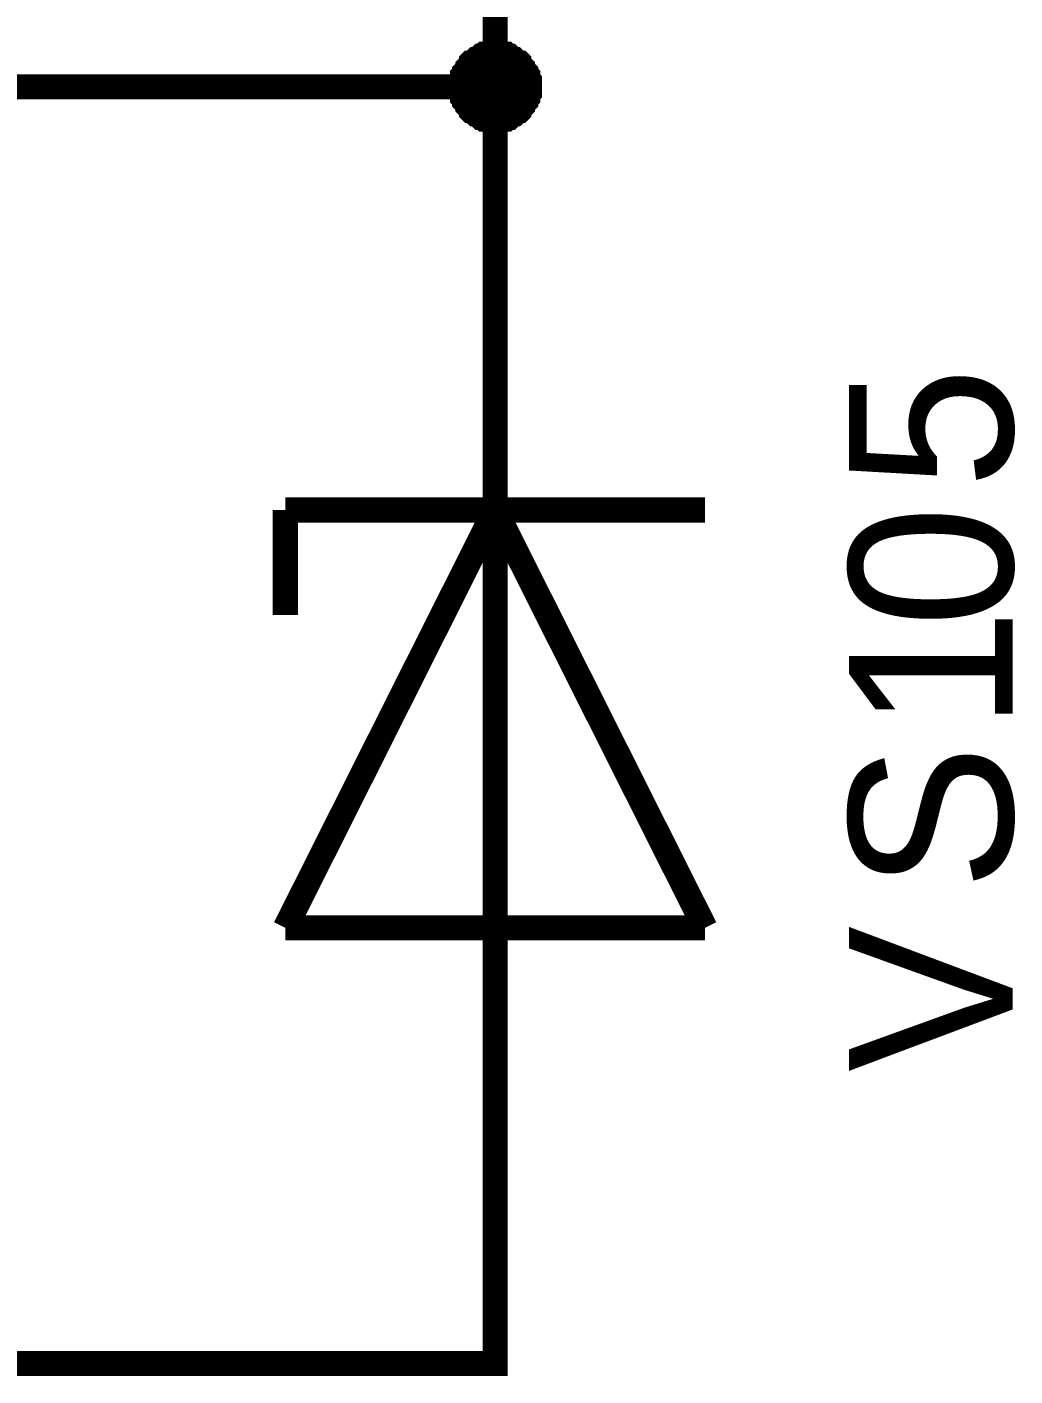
# Model space of a CAD drawing. Header units: millimetres. Extents: x 0 to 20.9, y 0 to 9.5.
# Drawn here: x 17.18 to 17.644, y 2.694 to 3.328 of the extents above; entities that cross this region are included whole.
import ezdxf

# ---------------------------------------------------------------- set-up
doc = ezdxf.new("R2010")
doc.units = ezdxf.units.MM
doc.header["$MEASUREMENT"] = 0
doc.layers.add('Sheet', color=255, linetype='Continuous')

msp = doc.modelspace()

# ---------------------------------------------------------------- linework, layer by layer
at = {"layer": 'Sheet'}
for points, const_width in [([(17.40015, 3.40587), (17.40015, 3.29977), (17, 3.29977)], 0.0118), ([(17.3801, 3.29977), (17.3801, 3.30061), (17.3801, 3.30144), (17.3801, 3.30311), (17.3801, 3.30395), (17.38093, 3.30478), (17.38093, 3.30562), (17.38093, 3.30645), (17.38177, 3.30729), (17.38177, 3.30813), (17.3826, 3.30896), (17.38344, 3.3098), (17.38344, 3.31063), (17.38427, 3.31147), (17.38511, 3.3123), (17.38511, 3.31314), (17.38595, 3.31397), (17.38678, 3.31481), (17.38762, 3.31481), (17.38845, 3.31564), (17.38929, 3.31648), (17.39012, 3.31648), (17.39096, 3.31731), (17.39179, 3.31815), (17.39263, 3.31815), (17.39346, 3.31899), (17.3943, 3.31899), (17.39513, 3.31899), (17.39597, 3.31982), (17.39681, 3.31982), (17.39848, 3.31982), (17.39931, 3.31982), (17.40015, 3.31982)], 0.0039), ([(17.3801, 3.29977), (17.3801, 3.30061), (17.3801, 3.30144), (17.3801, 3.30311), (17.3801, 3.30395), (17.38093, 3.30478), (17.38093, 3.30562), (17.38093, 3.30645), (17.38177, 3.30729), (17.38177, 3.30813), (17.3826, 3.30896), (17.38344, 3.3098), (17.38344, 3.31063), (17.38427, 3.31147), (17.38511, 3.3123), (17.38511, 3.31314), (17.38595, 3.31397), (17.38678, 3.31481), (17.38762, 3.31481), (17.38845, 3.31564), (17.38929, 3.31648), (17.39012, 3.31648), (17.39096, 3.31731), (17.39179, 3.31815), (17.39263, 3.31815), (17.39346, 3.31899), (17.3943, 3.31899), (17.39513, 3.31899), (17.39597, 3.31982), (17.39681, 3.31982), (17.39848, 3.31982), (17.39931, 3.31982), (17.40015, 3.31982)], 0.0039), ([(17.3801, 3.29977), (17.3801, 3.30061), (17.3801, 3.30144), (17.3801, 3.30311), (17.3801, 3.30395), (17.38093, 3.30478), (17.38093, 3.30562), (17.38093, 3.30645), (17.38177, 3.30729), (17.38177, 3.30813), (17.3826, 3.30896), (17.38344, 3.3098), (17.38344, 3.31063), (17.38427, 3.31147), (17.38511, 3.3123), (17.38511, 3.31314), (17.38595, 3.31397), (17.38678, 3.31481), (17.38762, 3.31481), (17.38845, 3.31564), (17.38929, 3.31648), (17.39012, 3.31648), (17.39096, 3.31731), (17.39179, 3.31815), (17.39263, 3.31815), (17.39346, 3.31899), (17.3943, 3.31899), (17.39513, 3.31899), (17.39597, 3.31982), (17.39681, 3.31982), (17.39848, 3.31982), (17.39931, 3.31982), (17.40015, 3.31982)], 0.0039), ([(17.3801, 3.29977), (17.3801, 3.30061), (17.3801, 3.30144), (17.3801, 3.30311), (17.3801, 3.30395), (17.38093, 3.30478), (17.38093, 3.30562), (17.38093, 3.30645), (17.38177, 3.30729), (17.38177, 3.30813), (17.3826, 3.30896), (17.38344, 3.3098), (17.38344, 3.31063), (17.38427, 3.31147), (17.38511, 3.3123), (17.38511, 3.31314), (17.38595, 3.31397), (17.38678, 3.31481), (17.38762, 3.31481), (17.38845, 3.31564), (17.38929, 3.31648), (17.39012, 3.31648), (17.39096, 3.31731), (17.39179, 3.31815), (17.39263, 3.31815), (17.39346, 3.31899), (17.3943, 3.31899), (17.39513, 3.31899), (17.39597, 3.31982), (17.39681, 3.31982), (17.39848, 3.31982), (17.39931, 3.31982), (17.40015, 3.31982)], 0.0039), ([(17.3801, 3.29977), (17.3801, 3.30061), (17.3801, 3.30144), (17.3801, 3.30311), (17.3801, 3.30395), (17.38093, 3.30478), (17.38093, 3.30562), (17.38093, 3.30645), (17.38177, 3.30729), (17.38177, 3.30813), (17.3826, 3.30896), (17.38344, 3.3098), (17.38344, 3.31063), (17.38427, 3.31147), (17.38511, 3.3123), (17.38511, 3.31314), (17.38595, 3.31397), (17.38678, 3.31481), (17.38762, 3.31481), (17.38845, 3.31564), (17.38929, 3.31648), (17.39012, 3.31648), (17.39096, 3.31731), (17.39179, 3.31815), (17.39263, 3.31815), (17.39346, 3.31899), (17.3943, 3.31899), (17.39513, 3.31899), (17.39597, 3.31982), (17.39681, 3.31982), (17.39848, 3.31982), (17.39931, 3.31982), (17.40015, 3.31982)], 0.0039), ([(17.3801, 3.29977), (17.3801, 3.30061), (17.3801, 3.30144), (17.3801, 3.30311), (17.3801, 3.30395), (17.38093, 3.30478), (17.38093, 3.30562), (17.38093, 3.30645), (17.38177, 3.30729), (17.38177, 3.30813), (17.3826, 3.30896), (17.38344, 3.3098), (17.38344, 3.31063), (17.38427, 3.31147), (17.38511, 3.3123), (17.38511, 3.31314), (17.38595, 3.31397), (17.38678, 3.31481), (17.38762, 3.31481), (17.38845, 3.31564), (17.38929, 3.31648), (17.39012, 3.31648), (17.39096, 3.31731), (17.39179, 3.31815), (17.39263, 3.31815), (17.39346, 3.31899), (17.3943, 3.31899), (17.39513, 3.31899), (17.39597, 3.31982), (17.39681, 3.31982), (17.39848, 3.31982), (17.39931, 3.31982), (17.40015, 3.31982)], 0.0039), ([(17.3801, 3.29977), (17.3801, 3.30061), (17.3801, 3.30144), (17.3801, 3.30311), (17.3801, 3.30395), (17.38093, 3.30478), (17.38093, 3.30562), (17.38093, 3.30645), (17.38177, 3.30729), (17.38177, 3.30813), (17.3826, 3.30896), (17.38344, 3.3098), (17.38344, 3.31063), (17.38427, 3.31147), (17.38511, 3.3123), (17.38511, 3.31314), (17.38595, 3.31397), (17.38678, 3.31481), (17.38762, 3.31481), (17.38845, 3.31564), (17.38929, 3.31648), (17.39012, 3.31648), (17.39096, 3.31731), (17.39179, 3.31815), (17.39263, 3.31815), (17.39346, 3.31899), (17.3943, 3.31899), (17.39513, 3.31899), (17.39597, 3.31982), (17.39681, 3.31982), (17.39848, 3.31982), (17.39931, 3.31982), (17.40015, 3.31982)], 0.0039), ([(17.3801, 3.29977), (17.3801, 3.30061), (17.3801, 3.30144), (17.3801, 3.30311), (17.3801, 3.30395), (17.38093, 3.30478), (17.38093, 3.30562), (17.38093, 3.30645), (17.38177, 3.30729), (17.38177, 3.30813), (17.3826, 3.30896), (17.38344, 3.3098), (17.38344, 3.31063), (17.38427, 3.31147), (17.38511, 3.3123), (17.38511, 3.31314), (17.38595, 3.31397), (17.38678, 3.31481), (17.38762, 3.31481), (17.38845, 3.31564), (17.38929, 3.31648), (17.39012, 3.31648), (17.39096, 3.31731), (17.39179, 3.31815), (17.39263, 3.31815), (17.39346, 3.31899), (17.3943, 3.31899), (17.39513, 3.31899), (17.39597, 3.31982), (17.39681, 3.31982), (17.39848, 3.31982), (17.39931, 3.31982), (17.40015, 3.31982)], 0.0039), ([(17.40015, 3.31982), (17.40015, 3.31982)], 0.0039), ([(17.40015, 3.31982), (17.40098, 3.31982), (17.40182, 3.31982), (17.40349, 3.31982), (17.40432, 3.31982), (17.40516, 3.31899), (17.40599, 3.31899), (17.40683, 3.31899), (17.40767, 3.31815), (17.4085, 3.31815), (17.40934, 3.31731), (17.41017, 3.31648), (17.41101, 3.31648), (17.41184, 3.31564), (17.41268, 3.31481), (17.41351, 3.31481), (17.41435, 3.31397), (17.41518, 3.31314), (17.41518, 3.3123), (17.41602, 3.31147), (17.41685, 3.31063), (17.41685, 3.3098), (17.41769, 3.30896), (17.41853, 3.30813), (17.41853, 3.30729), (17.41936, 3.30645), (17.41936, 3.30562), (17.41936, 3.30478), (17.4202, 3.30395), (17.4202, 3.30311), (17.4202, 3.30144), (17.4202, 3.30061), (17.4202, 3.29977)], 0.0039), ([(17.40015, 3.31982), (17.40015, 3.31982)], 0.0039), ([(17.40015, 3.31982), (17.40098, 3.31982), (17.40182, 3.31982), (17.40349, 3.31982), (17.40432, 3.31982), (17.40516, 3.31899), (17.40599, 3.31899), (17.40683, 3.31899), (17.40767, 3.31815), (17.4085, 3.31815), (17.40934, 3.31731), (17.41017, 3.31648), (17.41101, 3.31648), (17.41184, 3.31564), (17.41268, 3.31481), (17.41351, 3.31481), (17.41435, 3.31397), (17.41518, 3.31314), (17.41518, 3.3123), (17.41602, 3.31147), (17.41685, 3.31063), (17.41685, 3.3098), (17.41769, 3.30896), (17.41853, 3.30813), (17.41853, 3.30729), (17.41936, 3.30645), (17.41936, 3.30562), (17.41936, 3.30478), (17.4202, 3.30395), (17.4202, 3.30311), (17.4202, 3.30144), (17.4202, 3.30061), (17.4202, 3.29977)], 0.0039), ([(17.40015, 3.31982), (17.40015, 3.31982)], 0.0039), ([(17.40015, 3.31982), (17.40098, 3.31982), (17.40182, 3.31982), (17.40349, 3.31982), (17.40432, 3.31982), (17.40516, 3.31899), (17.40599, 3.31899), (17.40683, 3.31899), (17.40767, 3.31815), (17.4085, 3.31815), (17.40934, 3.31731), (17.41017, 3.31648), (17.41101, 3.31648), (17.41184, 3.31564), (17.41268, 3.31481), (17.41351, 3.31481), (17.41435, 3.31397), (17.41518, 3.31314), (17.41518, 3.3123), (17.41602, 3.31147), (17.41685, 3.31063), (17.41685, 3.3098), (17.41769, 3.30896), (17.41853, 3.30813), (17.41853, 3.30729), (17.41936, 3.30645), (17.41936, 3.30562), (17.41936, 3.30478), (17.4202, 3.30395), (17.4202, 3.30311), (17.4202, 3.30144), (17.4202, 3.30061), (17.4202, 3.29977)], 0.0039), ([(17.40015, 3.31982), (17.40015, 3.31982)], 0.0039), ([(17.40015, 3.31982), (17.40098, 3.31982), (17.40182, 3.31982), (17.40349, 3.31982), (17.40432, 3.31982), (17.40516, 3.31899), (17.40599, 3.31899), (17.40683, 3.31899), (17.40767, 3.31815), (17.4085, 3.31815), (17.40934, 3.31731), (17.41017, 3.31648), (17.41101, 3.31648), (17.41184, 3.31564), (17.41268, 3.31481), (17.41351, 3.31481), (17.41435, 3.31397), (17.41518, 3.31314), (17.41518, 3.3123), (17.41602, 3.31147), (17.41685, 3.31063), (17.41685, 3.3098), (17.41769, 3.30896), (17.41853, 3.30813), (17.41853, 3.30729), (17.41936, 3.30645), (17.41936, 3.30562), (17.41936, 3.30478), (17.4202, 3.30395), (17.4202, 3.30311), (17.4202, 3.30144), (17.4202, 3.30061), (17.4202, 3.29977)], 0.0039), ([(17.40015, 3.31982), (17.40015, 3.31982)], 0.0039), ([(17.40015, 3.31982), (17.40098, 3.31982), (17.40182, 3.31982), (17.40349, 3.31982), (17.40432, 3.31982), (17.40516, 3.31899), (17.40599, 3.31899), (17.40683, 3.31899), (17.40767, 3.31815), (17.4085, 3.31815), (17.40934, 3.31731), (17.41017, 3.31648), (17.41101, 3.31648), (17.41184, 3.31564), (17.41268, 3.31481), (17.41351, 3.31481), (17.41435, 3.31397), (17.41518, 3.31314), (17.41518, 3.3123), (17.41602, 3.31147), (17.41685, 3.31063), (17.41685, 3.3098), (17.41769, 3.30896), (17.41853, 3.30813), (17.41853, 3.30729), (17.41936, 3.30645), (17.41936, 3.30562), (17.41936, 3.30478), (17.4202, 3.30395), (17.4202, 3.30311), (17.4202, 3.30144), (17.4202, 3.30061), (17.4202, 3.29977)], 0.0039), ([(17.40015, 3.31982), (17.40015, 3.31982)], 0.0039), ([(17.40015, 3.31982), (17.40098, 3.31982), (17.40182, 3.31982), (17.40349, 3.31982), (17.40432, 3.31982), (17.40516, 3.31899), (17.40599, 3.31899), (17.40683, 3.31899), (17.40767, 3.31815), (17.4085, 3.31815), (17.40934, 3.31731), (17.41017, 3.31648), (17.41101, 3.31648), (17.41184, 3.31564), (17.41268, 3.31481), (17.41351, 3.31481), (17.41435, 3.31397), (17.41518, 3.31314), (17.41518, 3.3123), (17.41602, 3.31147), (17.41685, 3.31063), (17.41685, 3.3098), (17.41769, 3.30896), (17.41853, 3.30813), (17.41853, 3.30729), (17.41936, 3.30645), (17.41936, 3.30562), (17.41936, 3.30478), (17.4202, 3.30395), (17.4202, 3.30311), (17.4202, 3.30144), (17.4202, 3.30061), (17.4202, 3.29977)], 0.0039), ([(17.40015, 3.31982), (17.40015, 3.31982)], 0.0039), ([(17.40015, 3.31982), (17.40098, 3.31982), (17.40182, 3.31982), (17.40349, 3.31982), (17.40432, 3.31982), (17.40516, 3.31899), (17.40599, 3.31899), (17.40683, 3.31899), (17.40767, 3.31815), (17.4085, 3.31815), (17.40934, 3.31731), (17.41017, 3.31648), (17.41101, 3.31648), (17.41184, 3.31564), (17.41268, 3.31481), (17.41351, 3.31481), (17.41435, 3.31397), (17.41518, 3.31314), (17.41518, 3.3123), (17.41602, 3.31147), (17.41685, 3.31063), (17.41685, 3.3098), (17.41769, 3.30896), (17.41853, 3.30813), (17.41853, 3.30729), (17.41936, 3.30645), (17.41936, 3.30562), (17.41936, 3.30478), (17.4202, 3.30395), (17.4202, 3.30311), (17.4202, 3.30144), (17.4202, 3.30061), (17.4202, 3.29977)], 0.0039), ([(17.40015, 3.31982), (17.40015, 3.31982)], 0.0039), ([(17.40015, 3.31982), (17.40098, 3.31982), (17.40182, 3.31982), (17.40349, 3.31982), (17.40432, 3.31982), (17.40516, 3.31899), (17.40599, 3.31899), (17.40683, 3.31899), (17.40767, 3.31815), (17.4085, 3.31815), (17.40934, 3.31731), (17.41017, 3.31648), (17.41101, 3.31648), (17.41184, 3.31564), (17.41268, 3.31481), (17.41351, 3.31481), (17.41435, 3.31397), (17.41518, 3.31314), (17.41518, 3.3123), (17.41602, 3.31147), (17.41685, 3.31063), (17.41685, 3.3098), (17.41769, 3.30896), (17.41853, 3.30813), (17.41853, 3.30729), (17.41936, 3.30645), (17.41936, 3.30562), (17.41936, 3.30478), (17.4202, 3.30395), (17.4202, 3.30311), (17.4202, 3.30144), (17.4202, 3.30061), (17.4202, 3.29977)], 0.0039), ([(17.40015, 3.19953), (17.40015, 3.29977)], 0.0118), ([(17.40015, 3.27972), (17.39931, 3.27972), (17.39848, 3.27972), (17.39681, 3.27972), (17.39597, 3.27972), (17.39513, 3.28056), (17.3943, 3.28056), (17.39346, 3.28056), (17.39263, 3.28139), (17.39179, 3.28139), (17.39096, 3.28223), (17.39012, 3.28306), (17.38929, 3.28306), (17.38845, 3.2839), (17.38762, 3.28473), (17.38678, 3.28473), (17.38595, 3.28557), (17.38511, 3.28641), (17.38511, 3.28724), (17.38427, 3.28808), (17.38344, 3.28891), (17.38344, 3.28975), (17.3826, 3.29058), (17.38177, 3.29142), (17.38177, 3.29225), (17.38093, 3.29309), (17.38093, 3.29392), (17.38093, 3.29476), (17.3801, 3.29559), (17.3801, 3.29643), (17.3801, 3.2981), (17.3801, 3.29894), (17.3801, 3.29977)], 0.0039), ([(17.3801, 3.29977), (17.3801, 3.29977)], 0.0039), ([(17.40015, 3.27972), (17.39931, 3.27972), (17.39848, 3.27972), (17.39681, 3.27972), (17.39597, 3.27972), (17.39513, 3.28056), (17.3943, 3.28056), (17.39346, 3.28056), (17.39263, 3.28139), (17.39179, 3.28139), (17.39096, 3.28223), (17.39012, 3.28306), (17.38929, 3.28306), (17.38845, 3.2839), (17.38762, 3.28473), (17.38678, 3.28473), (17.38595, 3.28557), (17.38511, 3.28641), (17.38511, 3.28724), (17.38427, 3.28808), (17.38344, 3.28891), (17.38344, 3.28975), (17.3826, 3.29058), (17.38177, 3.29142), (17.38177, 3.29225), (17.38093, 3.29309), (17.38093, 3.29392), (17.38093, 3.29476), (17.3801, 3.29559), (17.3801, 3.29643), (17.3801, 3.2981), (17.3801, 3.29894), (17.3801, 3.29977)], 0.0039), ([(17.3801, 3.29977), (17.3801, 3.29977)], 0.0039), ([(17.40015, 3.27972), (17.39931, 3.27972), (17.39848, 3.27972), (17.39681, 3.27972), (17.39597, 3.27972), (17.39513, 3.28056), (17.3943, 3.28056), (17.39346, 3.28056), (17.39263, 3.28139), (17.39179, 3.28139), (17.39096, 3.28223), (17.39012, 3.28306), (17.38929, 3.28306), (17.38845, 3.2839), (17.38762, 3.28473), (17.38678, 3.28473), (17.38595, 3.28557), (17.38511, 3.28641), (17.38511, 3.28724), (17.38427, 3.28808), (17.38344, 3.28891), (17.38344, 3.28975), (17.3826, 3.29058), (17.38177, 3.29142), (17.38177, 3.29225), (17.38093, 3.29309), (17.38093, 3.29392), (17.38093, 3.29476), (17.3801, 3.29559), (17.3801, 3.29643), (17.3801, 3.2981), (17.3801, 3.29894), (17.3801, 3.29977)], 0.0039), ([(17.3801, 3.29977), (17.3801, 3.29977)], 0.0039), ([(17.40015, 3.27972), (17.39931, 3.27972), (17.39848, 3.27972), (17.39681, 3.27972), (17.39597, 3.27972), (17.39513, 3.28056), (17.3943, 3.28056), (17.39346, 3.28056), (17.39263, 3.28139), (17.39179, 3.28139), (17.39096, 3.28223), (17.39012, 3.28306), (17.38929, 3.28306), (17.38845, 3.2839), (17.38762, 3.28473), (17.38678, 3.28473), (17.38595, 3.28557), (17.38511, 3.28641), (17.38511, 3.28724), (17.38427, 3.28808), (17.38344, 3.28891), (17.38344, 3.28975), (17.3826, 3.29058), (17.38177, 3.29142), (17.38177, 3.29225), (17.38093, 3.29309), (17.38093, 3.29392), (17.38093, 3.29476), (17.3801, 3.29559), (17.3801, 3.29643), (17.3801, 3.2981), (17.3801, 3.29894), (17.3801, 3.29977)], 0.0039), ([(17.3801, 3.29977), (17.3801, 3.29977)], 0.0039), ([(17.40015, 3.27972), (17.39931, 3.27972), (17.39848, 3.27972), (17.39681, 3.27972), (17.39597, 3.27972), (17.39513, 3.28056), (17.3943, 3.28056), (17.39346, 3.28056), (17.39263, 3.28139), (17.39179, 3.28139), (17.39096, 3.28223), (17.39012, 3.28306), (17.38929, 3.28306), (17.38845, 3.2839), (17.38762, 3.28473), (17.38678, 3.28473), (17.38595, 3.28557), (17.38511, 3.28641), (17.38511, 3.28724), (17.38427, 3.28808), (17.38344, 3.28891), (17.38344, 3.28975), (17.3826, 3.29058), (17.38177, 3.29142), (17.38177, 3.29225), (17.38093, 3.29309), (17.38093, 3.29392), (17.38093, 3.29476), (17.3801, 3.29559), (17.3801, 3.29643), (17.3801, 3.2981), (17.3801, 3.29894), (17.3801, 3.29977)], 0.0039), ([(17.3801, 3.29977), (17.3801, 3.29977)], 0.0039), ([(17.40015, 3.27972), (17.39931, 3.27972), (17.39848, 3.27972), (17.39681, 3.27972), (17.39597, 3.27972), (17.39513, 3.28056), (17.3943, 3.28056), (17.39346, 3.28056), (17.39263, 3.28139), (17.39179, 3.28139), (17.39096, 3.28223), (17.39012, 3.28306), (17.38929, 3.28306), (17.38845, 3.2839), (17.38762, 3.28473), (17.38678, 3.28473), (17.38595, 3.28557), (17.38511, 3.28641), (17.38511, 3.28724), (17.38427, 3.28808), (17.38344, 3.28891), (17.38344, 3.28975), (17.3826, 3.29058), (17.38177, 3.29142), (17.38177, 3.29225), (17.38093, 3.29309), (17.38093, 3.29392), (17.38093, 3.29476), (17.3801, 3.29559), (17.3801, 3.29643), (17.3801, 3.2981), (17.3801, 3.29894), (17.3801, 3.29977)], 0.0039), ([(17.3801, 3.29977), (17.3801, 3.29977)], 0.0039), ([(17.40015, 3.27972), (17.39931, 3.27972), (17.39848, 3.27972), (17.39681, 3.27972), (17.39597, 3.27972), (17.39513, 3.28056), (17.3943, 3.28056), (17.39346, 3.28056), (17.39263, 3.28139), (17.39179, 3.28139), (17.39096, 3.28223), (17.39012, 3.28306), (17.38929, 3.28306), (17.38845, 3.2839), (17.38762, 3.28473), (17.38678, 3.28473), (17.38595, 3.28557), (17.38511, 3.28641), (17.38511, 3.28724), (17.38427, 3.28808), (17.38344, 3.28891), (17.38344, 3.28975), (17.3826, 3.29058), (17.38177, 3.29142), (17.38177, 3.29225), (17.38093, 3.29309), (17.38093, 3.29392), (17.38093, 3.29476), (17.3801, 3.29559), (17.3801, 3.29643), (17.3801, 3.2981), (17.3801, 3.29894), (17.3801, 3.29977)], 0.0039), ([(17.3801, 3.29977), (17.3801, 3.29977)], 0.0039), ([(17.40015, 3.27972), (17.39931, 3.27972), (17.39848, 3.27972), (17.39681, 3.27972), (17.39597, 3.27972), (17.39513, 3.28056), (17.3943, 3.28056), (17.39346, 3.28056), (17.39263, 3.28139), (17.39179, 3.28139), (17.39096, 3.28223), (17.39012, 3.28306), (17.38929, 3.28306), (17.38845, 3.2839), (17.38762, 3.28473), (17.38678, 3.28473), (17.38595, 3.28557), (17.38511, 3.28641), (17.38511, 3.28724), (17.38427, 3.28808), (17.38344, 3.28891), (17.38344, 3.28975), (17.3826, 3.29058), (17.38177, 3.29142), (17.38177, 3.29225), (17.38093, 3.29309), (17.38093, 3.29392), (17.38093, 3.29476), (17.3801, 3.29559), (17.3801, 3.29643), (17.3801, 3.2981), (17.3801, 3.29894), (17.3801, 3.29977)], 0.0039), ([(17.3801, 3.29977), (17.3801, 3.29977)], 0.0039), ([(17.4202, 3.29977), (17.4202, 3.29894), (17.4202, 3.2981), (17.4202, 3.29643), (17.4202, 3.29559), (17.41936, 3.29476), (17.41936, 3.29392), (17.41936, 3.29309), (17.41853, 3.29225), (17.41853, 3.29142), (17.41769, 3.29058), (17.41685, 3.28975), (17.41685, 3.28891), (17.41602, 3.28808), (17.41518, 3.28724), (17.41518, 3.28641), (17.41435, 3.28557), (17.41351, 3.28473), (17.41268, 3.28473), (17.41184, 3.2839), (17.41101, 3.28306), (17.41017, 3.28306), (17.40934, 3.28223), (17.4085, 3.28139), (17.40767, 3.28139), (17.40683, 3.28056), (17.40599, 3.28056), (17.40516, 3.28056), (17.40432, 3.27972), (17.40349, 3.27972), (17.40182, 3.27972), (17.40098, 3.27972), (17.40015, 3.27972)], 0.0039), ([(17.4202, 3.29977), (17.4202, 3.29894), (17.4202, 3.2981), (17.4202, 3.29643), (17.4202, 3.29559), (17.41936, 3.29476), (17.41936, 3.29392), (17.41936, 3.29309), (17.41853, 3.29225), (17.41853, 3.29142), (17.41769, 3.29058), (17.41685, 3.28975), (17.41685, 3.28891), (17.41602, 3.28808), (17.41518, 3.28724), (17.41518, 3.28641), (17.41435, 3.28557), (17.41351, 3.28473), (17.41268, 3.28473), (17.41184, 3.2839), (17.41101, 3.28306), (17.41017, 3.28306), (17.40934, 3.28223), (17.4085, 3.28139), (17.40767, 3.28139), (17.40683, 3.28056), (17.40599, 3.28056), (17.40516, 3.28056), (17.40432, 3.27972), (17.40349, 3.27972), (17.40182, 3.27972), (17.40098, 3.27972), (17.40015, 3.27972)], 0.0039), ([(17.4202, 3.29977), (17.4202, 3.29894), (17.4202, 3.2981), (17.4202, 3.29643), (17.4202, 3.29559), (17.41936, 3.29476), (17.41936, 3.29392), (17.41936, 3.29309), (17.41853, 3.29225), (17.41853, 3.29142), (17.41769, 3.29058), (17.41685, 3.28975), (17.41685, 3.28891), (17.41602, 3.28808), (17.41518, 3.28724), (17.41518, 3.28641), (17.41435, 3.28557), (17.41351, 3.28473), (17.41268, 3.28473), (17.41184, 3.2839), (17.41101, 3.28306), (17.41017, 3.28306), (17.40934, 3.28223), (17.4085, 3.28139), (17.40767, 3.28139), (17.40683, 3.28056), (17.40599, 3.28056), (17.40516, 3.28056), (17.40432, 3.27972), (17.40349, 3.27972), (17.40182, 3.27972), (17.40098, 3.27972), (17.40015, 3.27972)], 0.0039), ([(17.4202, 3.29977), (17.4202, 3.29894), (17.4202, 3.2981), (17.4202, 3.29643), (17.4202, 3.29559), (17.41936, 3.29476), (17.41936, 3.29392), (17.41936, 3.29309), (17.41853, 3.29225), (17.41853, 3.29142), (17.41769, 3.29058), (17.41685, 3.28975), (17.41685, 3.28891), (17.41602, 3.28808), (17.41518, 3.28724), (17.41518, 3.28641), (17.41435, 3.28557), (17.41351, 3.28473), (17.41268, 3.28473), (17.41184, 3.2839), (17.41101, 3.28306), (17.41017, 3.28306), (17.40934, 3.28223), (17.4085, 3.28139), (17.40767, 3.28139), (17.40683, 3.28056), (17.40599, 3.28056), (17.40516, 3.28056), (17.40432, 3.27972), (17.40349, 3.27972), (17.40182, 3.27972), (17.40098, 3.27972), (17.40015, 3.27972)], 0.0039), ([(17.4202, 3.29977), (17.4202, 3.29894), (17.4202, 3.2981), (17.4202, 3.29643), (17.4202, 3.29559), (17.41936, 3.29476), (17.41936, 3.29392), (17.41936, 3.29309), (17.41853, 3.29225), (17.41853, 3.29142), (17.41769, 3.29058), (17.41685, 3.28975), (17.41685, 3.28891), (17.41602, 3.28808), (17.41518, 3.28724), (17.41518, 3.28641), (17.41435, 3.28557), (17.41351, 3.28473), (17.41268, 3.28473), (17.41184, 3.2839), (17.41101, 3.28306), (17.41017, 3.28306), (17.40934, 3.28223), (17.4085, 3.28139), (17.40767, 3.28139), (17.40683, 3.28056), (17.40599, 3.28056), (17.40516, 3.28056), (17.40432, 3.27972), (17.40349, 3.27972), (17.40182, 3.27972), (17.40098, 3.27972), (17.40015, 3.27972)], 0.0039), ([(17.4202, 3.29977), (17.4202, 3.29894), (17.4202, 3.2981), (17.4202, 3.29643), (17.4202, 3.29559), (17.41936, 3.29476), (17.41936, 3.29392), (17.41936, 3.29309), (17.41853, 3.29225), (17.41853, 3.29142), (17.41769, 3.29058), (17.41685, 3.28975), (17.41685, 3.28891), (17.41602, 3.28808), (17.41518, 3.28724), (17.41518, 3.28641), (17.41435, 3.28557), (17.41351, 3.28473), (17.41268, 3.28473), (17.41184, 3.2839), (17.41101, 3.28306), (17.41017, 3.28306), (17.40934, 3.28223), (17.4085, 3.28139), (17.40767, 3.28139), (17.40683, 3.28056), (17.40599, 3.28056), (17.40516, 3.28056), (17.40432, 3.27972), (17.40349, 3.27972), (17.40182, 3.27972), (17.40098, 3.27972), (17.40015, 3.27972)], 0.0039), ([(17.4202, 3.29977), (17.4202, 3.29894), (17.4202, 3.2981), (17.4202, 3.29643), (17.4202, 3.29559), (17.41936, 3.29476), (17.41936, 3.29392), (17.41936, 3.29309), (17.41853, 3.29225), (17.41853, 3.29142), (17.41769, 3.29058), (17.41685, 3.28975), (17.41685, 3.28891), (17.41602, 3.28808), (17.41518, 3.28724), (17.41518, 3.28641), (17.41435, 3.28557), (17.41351, 3.28473), (17.41268, 3.28473), (17.41184, 3.2839), (17.41101, 3.28306), (17.41017, 3.28306), (17.40934, 3.28223), (17.4085, 3.28139), (17.40767, 3.28139), (17.40683, 3.28056), (17.40599, 3.28056), (17.40516, 3.28056), (17.40432, 3.27972), (17.40349, 3.27972), (17.40182, 3.27972), (17.40098, 3.27972), (17.40015, 3.27972)], 0.0039), ([(17.4202, 3.29977), (17.4202, 3.29894), (17.4202, 3.2981), (17.4202, 3.29643), (17.4202, 3.29559), (17.41936, 3.29476), (17.41936, 3.29392), (17.41936, 3.29309), (17.41853, 3.29225), (17.41853, 3.29142), (17.41769, 3.29058), (17.41685, 3.28975), (17.41685, 3.28891), (17.41602, 3.28808), (17.41518, 3.28724), (17.41518, 3.28641), (17.41435, 3.28557), (17.41351, 3.28473), (17.41268, 3.28473), (17.41184, 3.2839), (17.41101, 3.28306), (17.41017, 3.28306), (17.40934, 3.28223), (17.4085, 3.28139), (17.40767, 3.28139), (17.40683, 3.28056), (17.40599, 3.28056), (17.40516, 3.28056), (17.40432, 3.27972), (17.40349, 3.27972), (17.40182, 3.27972), (17.40098, 3.27972), (17.40015, 3.27972)], 0.0039), ([(17.4202, 3.29977), (17.4202, 3.29977), (17.4202, 3.29977), (17.4202, 3.29977), (17.4202, 3.29977), (17.4202, 3.29977), (17.4202, 3.29977), (17.4202, 3.29977), (17.4202, 3.29977), (17.4202, 3.29977), (17.4202, 3.29977), (17.4202, 3.29977), (17.4202, 3.29977), (17.4202, 3.29977), (17.4202, 3.29977), (17.4202, 3.29977), (17.4202, 3.29977), (17.4202, 3.29977), (17.4202, 3.29977), (17.4202, 3.29977), (17.4202, 3.29977), (17.4202, 3.29977), (17.4202, 3.29977), (17.4202, 3.29977), (17.4202, 3.29977), (17.4202, 3.29977), (17.4202, 3.29977), (17.4202, 3.29977), (17.4202, 3.29977), (17.4202, 3.29977), (17.4202, 3.29977), (17.4202, 3.29977), (17.4202, 3.29977)], 0.0039), ([(17.4202, 3.29977), (17.4202, 3.29977)], 0.0039), ([(17.4202, 3.29977), (17.4202, 3.29977), (17.4202, 3.29977), (17.4202, 3.29977), (17.4202, 3.29977), (17.4202, 3.29977), (17.4202, 3.29977), (17.4202, 3.29977), (17.4202, 3.29977), (17.4202, 3.29977), (17.4202, 3.29977), (17.4202, 3.29977), (17.4202, 3.29977), (17.4202, 3.29977), (17.4202, 3.29977), (17.4202, 3.29977), (17.4202, 3.29977), (17.4202, 3.29977), (17.4202, 3.29977), (17.4202, 3.29977), (17.4202, 3.29977), (17.4202, 3.29977), (17.4202, 3.29977), (17.4202, 3.29977), (17.4202, 3.29977), (17.4202, 3.29977), (17.4202, 3.29977), (17.4202, 3.29977), (17.4202, 3.29977), (17.4202, 3.29977), (17.4202, 3.29977), (17.4202, 3.29977), (17.4202, 3.29977)], 0.0039), ([(17.4202, 3.29977), (17.4202, 3.29977)], 0.0039), ([(17.4202, 3.29977), (17.4202, 3.29977), (17.4202, 3.29977), (17.4202, 3.29977), (17.4202, 3.29977), (17.4202, 3.29977), (17.4202, 3.29977), (17.4202, 3.29977), (17.4202, 3.29977), (17.4202, 3.29977), (17.4202, 3.29977), (17.4202, 3.29977), (17.4202, 3.29977), (17.4202, 3.29977), (17.4202, 3.29977), (17.4202, 3.29977), (17.4202, 3.29977), (17.4202, 3.29977), (17.4202, 3.29977), (17.4202, 3.29977), (17.4202, 3.29977), (17.4202, 3.29977), (17.4202, 3.29977), (17.4202, 3.29977), (17.4202, 3.29977), (17.4202, 3.29977), (17.4202, 3.29977), (17.4202, 3.29977), (17.4202, 3.29977), (17.4202, 3.29977), (17.4202, 3.29977), (17.4202, 3.29977), (17.4202, 3.29977)], 0.0039), ([(17.4202, 3.29977), (17.4202, 3.29977)], 0.0039), ([(17.4202, 3.29977), (17.4202, 3.29977), (17.4202, 3.29977), (17.4202, 3.29977), (17.4202, 3.29977), (17.4202, 3.29977), (17.4202, 3.29977), (17.4202, 3.29977), (17.4202, 3.29977), (17.4202, 3.29977), (17.4202, 3.29977), (17.4202, 3.29977), (17.4202, 3.29977), (17.4202, 3.29977), (17.4202, 3.29977), (17.4202, 3.29977), (17.4202, 3.29977), (17.4202, 3.29977), (17.4202, 3.29977), (17.4202, 3.29977), (17.4202, 3.29977), (17.4202, 3.29977), (17.4202, 3.29977), (17.4202, 3.29977), (17.4202, 3.29977), (17.4202, 3.29977), (17.4202, 3.29977), (17.4202, 3.29977), (17.4202, 3.29977), (17.4202, 3.29977), (17.4202, 3.29977), (17.4202, 3.29977), (17.4202, 3.29977)], 0.0039), ([(17.4202, 3.29977), (17.4202, 3.29977)], 0.0039), ([(17.4202, 3.29977), (17.4202, 3.29977), (17.4202, 3.29977), (17.4202, 3.29977), (17.4202, 3.29977), (17.4202, 3.29977), (17.4202, 3.29977), (17.4202, 3.29977), (17.4202, 3.29977), (17.4202, 3.29977), (17.4202, 3.29977), (17.4202, 3.29977), (17.4202, 3.29977), (17.4202, 3.29977), (17.4202, 3.29977), (17.4202, 3.29977), (17.4202, 3.29977), (17.4202, 3.29977), (17.4202, 3.29977), (17.4202, 3.29977), (17.4202, 3.29977), (17.4202, 3.29977), (17.4202, 3.29977), (17.4202, 3.29977), (17.4202, 3.29977), (17.4202, 3.29977), (17.4202, 3.29977), (17.4202, 3.29977), (17.4202, 3.29977), (17.4202, 3.29977), (17.4202, 3.29977), (17.4202, 3.29977), (17.4202, 3.29977)], 0.0039), ([(17.4202, 3.29977), (17.4202, 3.29977)], 0.0039), ([(17.4202, 3.29977), (17.4202, 3.29977), (17.4202, 3.29977), (17.4202, 3.29977), (17.4202, 3.29977), (17.4202, 3.29977), (17.4202, 3.29977), (17.4202, 3.29977), (17.4202, 3.29977), (17.4202, 3.29977), (17.4202, 3.29977), (17.4202, 3.29977), (17.4202, 3.29977), (17.4202, 3.29977), (17.4202, 3.29977), (17.4202, 3.29977), (17.4202, 3.29977), (17.4202, 3.29977), (17.4202, 3.29977), (17.4202, 3.29977), (17.4202, 3.29977), (17.4202, 3.29977), (17.4202, 3.29977), (17.4202, 3.29977), (17.4202, 3.29977), (17.4202, 3.29977), (17.4202, 3.29977), (17.4202, 3.29977), (17.4202, 3.29977), (17.4202, 3.29977), (17.4202, 3.29977), (17.4202, 3.29977), (17.4202, 3.29977)], 0.0039), ([(17.4202, 3.29977), (17.4202, 3.29977)], 0.0039), ([(17.4202, 3.29977), (17.4202, 3.29977), (17.4202, 3.29977), (17.4202, 3.29977), (17.4202, 3.29977), (17.4202, 3.29977), (17.4202, 3.29977), (17.4202, 3.29977), (17.4202, 3.29977), (17.4202, 3.29977), (17.4202, 3.29977), (17.4202, 3.29977), (17.4202, 3.29977), (17.4202, 3.29977), (17.4202, 3.29977), (17.4202, 3.29977), (17.4202, 3.29977), (17.4202, 3.29977), (17.4202, 3.29977), (17.4202, 3.29977), (17.4202, 3.29977), (17.4202, 3.29977), (17.4202, 3.29977), (17.4202, 3.29977), (17.4202, 3.29977), (17.4202, 3.29977), (17.4202, 3.29977), (17.4202, 3.29977), (17.4202, 3.29977), (17.4202, 3.29977), (17.4202, 3.29977), (17.4202, 3.29977), (17.4202, 3.29977)], 0.0039), ([(17.4202, 3.29977), (17.4202, 3.29977)], 0.0039), ([(17.4202, 3.29977), (17.4202, 3.29977), (17.4202, 3.29977), (17.4202, 3.29977), (17.4202, 3.29977), (17.4202, 3.29977), (17.4202, 3.29977), (17.4202, 3.29977), (17.4202, 3.29977), (17.4202, 3.29977), (17.4202, 3.29977), (17.4202, 3.29977), (17.4202, 3.29977), (17.4202, 3.29977), (17.4202, 3.29977), (17.4202, 3.29977), (17.4202, 3.29977), (17.4202, 3.29977), (17.4202, 3.29977), (17.4202, 3.29977), (17.4202, 3.29977), (17.4202, 3.29977), (17.4202, 3.29977), (17.4202, 3.29977), (17.4202, 3.29977), (17.4202, 3.29977), (17.4202, 3.29977), (17.4202, 3.29977), (17.4202, 3.29977), (17.4202, 3.29977), (17.4202, 3.29977), (17.4202, 3.29977), (17.4202, 3.29977)], 0.0039), ([(17.4202, 3.29977), (17.4202, 3.29977)], 0.0039), ([(17.40015, 3.10095), (17.40015, 3.19953)], 0.0118), ([(17.49872, 3.10095), (17.30157, 3.10095)], 0.0118), ([(17.30157, 2.90463), (17.40015, 3.10095)], 0.0118), ([(17.30157, 3.10095), (17.30157, 3.05166)], 0.0118), ([(17.40015, 2.90463), (17.40015, 3.10095)], 0.0118), ([(17.40015, 3.10095), (17.49872, 2.90463)], 0.0118), ([(17.49872, 2.90463), (17.30157, 2.90463)], 0.0118), ([(17.40015, 2.90463), (17.40015, 2.80606)], 0.0118), ([(17.40015, 2.80606), (17.40015, 2.69996), (17, 2.69996)], 0.0118)]:
    msp.add_lwpolyline(points, dxfattribs=dict(at, const_width=const_width))
at = {"layer": 'Sheet', "const_width": 0.02}
msp.add_lwpolyline([(17.39, 3.3, 1), (17.41, 3.3, 1)], format="xyb", close=True, dxfattribs=at)

# ---------------------------------------------------------------- texts
at = {"layer": 'Sheet'}
for s, p in [('5', (17.64324, 3.11097)), ('0', (17.64324, 3.04581)), ('1', (17.64324, 2.99736)), ('S', (17.64324, 2.92218)), ('V', (17.64324, 2.83697))]:
    msp.add_text(s, height=0.07686, rotation=90, dxfattribs=at).set_placement(p)

doc.saveas('drawing.dxf')
